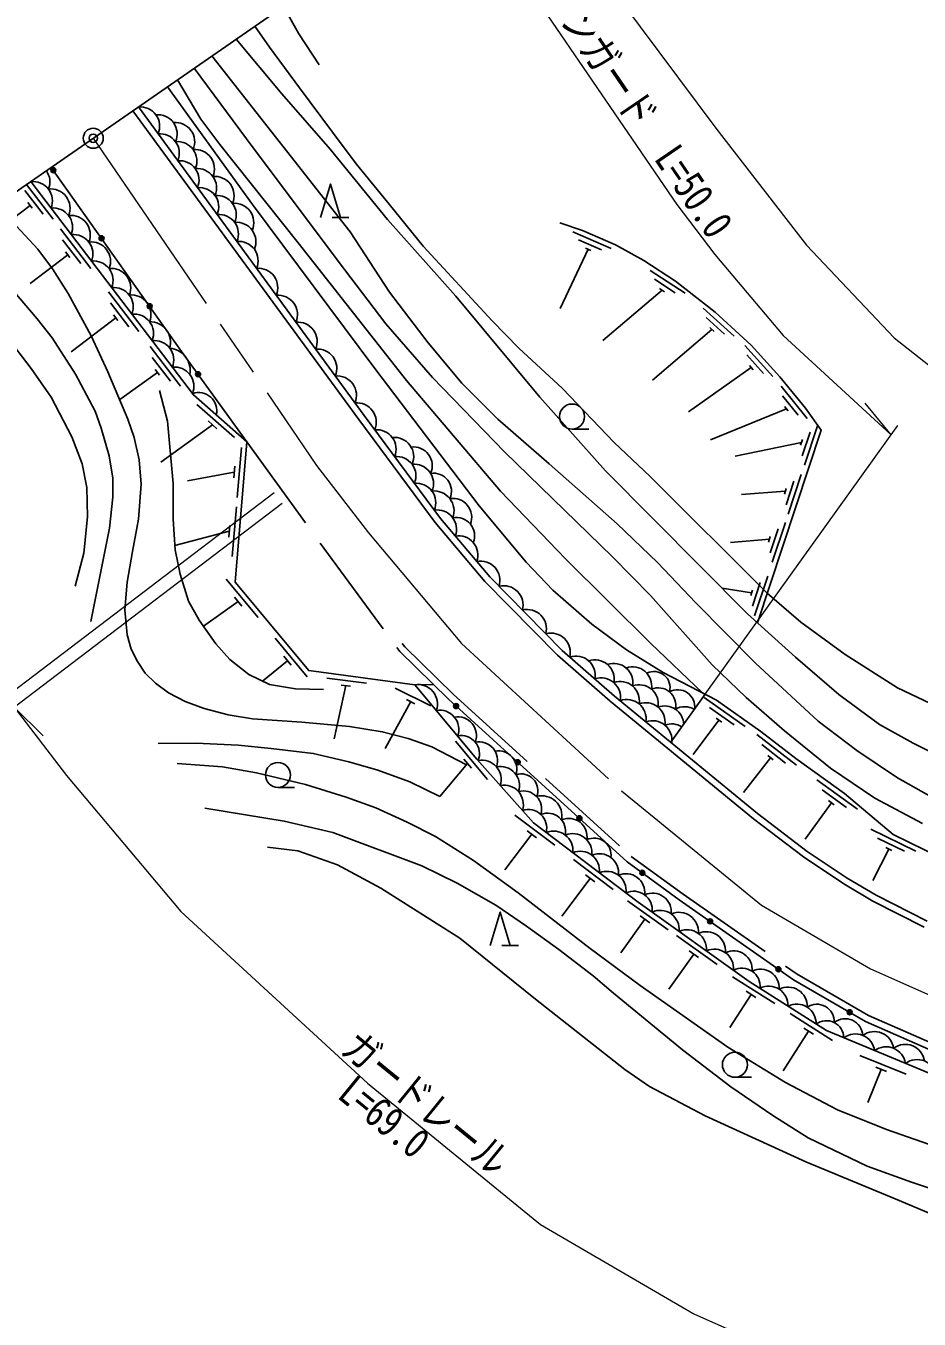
# Model space of a CAD drawing. Units: millimetres at full size, sheet at 1:1000; details may follow other scales. Extents: x 40000 to 680000, y 20000 to 380000.
# Drawn here: x 91446 to 145026, y 243210 to 320788 of the extents above; entities that cross this region are included whole.
import ezdxf
from ezdxf.enums import TextEntityAlignment as Align

# ---------------------------------------------------------------- set-up
doc = ezdxf.new("R2010")
doc.units = ezdxf.units.MM
doc.header["$LTSCALE"] = 1000
doc.header["$PDMODE"] = 32
doc.header["$PDSIZE"] = 500
doc.linetypes.add('CHAIN', pattern=[18.5, 12, -1.5, 3.5, -1.5])
doc.linetypes.add('DASHED', pattern=[7.5, 6, -1.5])
for name, color, linetype, lineweight in [('M-BGD', 7, 'Continuous', 25), ('M-BMK', 2, 'CHAIN', 13), ('M-BMK-OTRS', 5, 'Continuous', 25), ('M-BMK-SRVR', 3, 'Continuous', 25), ('M-STR-HTXT', 7, 'Continuous', 13)]:
    doc.layers.add(name, color=color, linetype=linetype, lineweight=lineweight)
doc.layers.add('M-OTRS', color=6, linetype='Continuous')
doc.styles.add('ＭＳ ゴシック', font='')
doc.styles.get('ＭＳ ゴシック').set_extended_font_data('MS Gothic')

msp = doc.modelspace()

# ---------------------------------------------------------------- hatches: boundary and pattern name
at = {"layer": 'M-BGD'}
for points in [[(93007, 312250, -1), (93181, 312005, -1)], [(95896, 308169, -1), (96070, 307924, -1)], [(98785, 304088, -1), (98959, 303843, -1)], [(101686, 300016, -1), (101862, 299773, -1)], [(117140, 280086, -1), (117362, 279884, -1)], [(120838, 276720, -1), (121059, 276518, -1)], [(124535, 273354, -1), (124757, 273152, -1)], [(128300, 270071, -0.41421), (128510, 270104, -0.41421), (128543, 269894, -1)], [(132364, 267159, -1), (132610, 266987, -0.41421), (132401, 266950, -0.41421)], [(136459, 264290, -1), (136705, 264117, -0.41421), (136496, 264081, -0.41421)], [(140728, 261694, -0.41421), (140933, 261749, -0.41421), (140988, 261544, -1)]]:
    msp.add_hatch(color=256, dxfattribs=at).paths.add_polyline_path(points)

# ---------------------------------------------------------------- linework, layer by layer
for p, q in [((93082, 309189), (91491, 311274)), ((92480, 309484), (91388, 310915)), ((91695, 310018), (89323, 308208)), ((91823, 309851), (91568, 310185)), ((109811, 309299), (110811, 309299)), ((95341, 306228), (93521, 308613)), ((126550, 307436), (124258, 308434)), ((94738, 306523), (93647, 307954)), ((94081, 306890), (93827, 307224)), ((125165, 307385), (123485, 303836)), ((125972, 307360), (124597, 307959)), ((125325, 307315), (125004, 307455)), ((93954, 307057), (91702, 305339)), ((130983, 304751), (128888, 306115)), ((129608, 304930), (126062, 301906)), ((130400, 304772), (129143, 305591)), ((129755, 304835), (129461, 305026)), ((98224, 302448), (96405, 304833)), ((97622, 302743), (96530, 304174)), ((96965, 303110), (96710, 303444)), ((133928, 302170), (132079, 303854)), ((96837, 303277), (94171, 301243)), ((132599, 302568), (129024, 299541)), ((133356, 302285), (132247, 303295)), ((132729, 302451), (132470, 302686)), ((100722, 299174), (98902, 301559)), ((136243, 299761), (134570, 301619)), ((135685, 299932), (134682, 301047)), ((100119, 299469), (99028, 300900)), ((134960, 300289), (131198, 297631)), ((135077, 300159), (134843, 300419)), ((99335, 300003), (97083, 298365)), ((99462, 299836), (99207, 300170)), ((138318, 297230), (136742, 299170)), ((103961, 296093), (101705, 298071)), ((137770, 297429), (136824, 298593)), ((137174, 297686), (136954, 297957)), ((137064, 297822), (132507, 295954)), ((102635, 296856), (99551, 294623)), ((102898, 296625), (102372, 297087)), ((124208, 296604), (125208, 296604)), ((138016, 294999), (138487, 296423)), ((138144, 294430), (138929, 296803)), ((137967, 295805), (133982, 294972)), ((137912, 295639), (138022, 295971)), ((104120, 292501), (104372, 295491)), ((103947, 294021), (101142, 293490)), ((103917, 293672), (103976, 294370)), ((137044, 292061), (137515, 293485)), ((137172, 291492), (137957, 293866)), ((136995, 292868), (134376, 292673)), ((136940, 292702), (137050, 293034)), ((103821, 288952), (104073, 291941)), ((136220, 288614), (137005, 290988)), ((103648, 290472), (100384, 289607)), ((103618, 290123), (103677, 290821)), ((135988, 289824), (136098, 290156)), ((136092, 289183), (136563, 290607)), ((136043, 289990), (133702, 289801)), ((105375, 285293), (103457, 287600)), ((134979, 286775), (133207, 287057)), ((135028, 285969), (135499, 287393)), ((135156, 285400), (135941, 287773)), ((104409, 285985), (103962, 286524)), ((134924, 286609), (135034, 286941)), ((104185, 286255), (102096, 284775)), ((108326, 281742), (106409, 284049)), ((107137, 282704), (105633, 281488)), ((107361, 282435), (106913, 282973)), ((111871, 281349), (109492, 281665)), ((110642, 281210), (109941, 278012)), ((110920, 281173), (110365, 281247)), ((115744, 279990), (113591, 281051)), ((114535, 280252), (113004, 277449)), ((114786, 280128), (114284, 280375)), ((132199, 280691), (130137, 277810)), ((134589, 278768), (132136, 280495)), ((133926, 278868), (132454, 279904)), ((133017, 279141), (131468, 277075)), ((133189, 279020), (132846, 279262)), ((119133, 275578), (117212, 277883)), ((137666, 276435), (135296, 278275)), ((137008, 276566), (135586, 277670)), ((136279, 276752), (135947, 277010)), ((117942, 276538), (116275, 274566)), ((118166, 276269), (117718, 276807)), ((136113, 276881), (134500, 274799)), ((141330, 273797), (138898, 275555)), ((106567, 275105), (107567, 275105)), ((140668, 273906), (139209, 274961)), ((139762, 274190), (138182, 272004)), ((139933, 274067), (139592, 274313)), ((123175, 271632), (120783, 273443)), ((121798, 272298), (120181, 270163)), ((122077, 272087), (121519, 272509)), ((144819, 271283), (142125, 272604)), ((144148, 271278), (142532, 272071)), ((126678, 268978), (124287, 270789)), ((143208, 271405), (142246, 269512)), ((143396, 271313), (143019, 271498)), ((125302, 269644), (123594, 267390)), ((125581, 269433), (125023, 269856)), ((129977, 266567), (127535, 268309)), ((128582, 267193), (127142, 265174)), ((128867, 266990), (128297, 267397)), ((132905, 264480), (130462, 266221)), ((119996, 265628), (120996, 265628)), ((131510, 265106), (130005, 262996)), ((131795, 264903), (131225, 265309)), ((136366, 262137), (133839, 263753)), ((134941, 262692), (133674, 260710)), ((135236, 262504), (134646, 262881)), ((139820, 259928), (137293, 261544)), ((138690, 260295), (138100, 260672)), ((138395, 260483), (136873, 258104)), ((144254, 257913), (141469, 259027)), ((133975, 257718), (134975, 257718)), ((142750, 258191), (141957, 256207)), ((143075, 258061), (142425, 258321))]:
    msp.add_line(p, q, dxfattribs=at)
for points in [[(106898, 321959), (107815, 320319), (109046, 318457)], [(135919, 286752), (128893, 293754), (126735, 295794), (123641, 299041), (121017, 301448), (119407, 303097), (115267, 307576), (113245, 310094), (111266, 312506), (109842, 314419), (107859, 317072), (106056, 319517), (105186, 320772)], [(104068, 319996), (106809, 316708), (109697, 313384), (113145, 309177), (117228, 304582), (122265, 298509), (126204, 294093), (134738, 285520), (137602, 282910), (140213, 280674), (142649, 278875), (144672, 277763), (146811, 276685), (149926, 275339), (154075, 273727), (157529, 272513), (160868, 271470), (163200, 270839), (165637, 270369), (167980, 270041), (171428, 270120), (175206, 270485), (177899, 270822)], [(102609, 318984), (110890, 308441), (113255, 304820), (115570, 301780), (117590, 299357), (119764, 297191), (122828, 294514), (126914, 290922), (129340, 288606), (131626, 286180), (135207, 282562), (138961, 279072), (141295, 277325), (143731, 275690), (147854, 273358)], [(101548, 318248), (105082, 313462), (110560, 306172), (113046, 302913), (115840, 299685), (120165, 295231), (126642, 288938), (128918, 286613), (132621, 282454), (134657, 280499), (136945, 278491), (139718, 276262), (142360, 274457), (145234, 272935)], [(100535, 317546), (101932, 315197), (103082, 313667), (107779, 307771), (114274, 299522), (119914, 292883), (123811, 288808), (128937, 283732), (132036, 280775)], [(199772, 267190), (193254, 265020), (188780, 263877), (185909, 263333), (174602, 263964), (165285, 265212), (158087, 266617), (152039, 268074), (143476, 272276), (140544, 274736), (137631, 276842), (135538, 278467), (132880, 280338), (129681, 281995), (127480, 283349), (125388, 284891), (123048, 286937), (121450, 288621), (118636, 291992), (112369, 300241), (105039, 310069), (99949, 317140)], [(98195, 315923), (111732, 297420), (116308, 291242), (119280, 287728), (123613, 283327), (126751, 280588), (135339, 273541), (138313, 271262), (140715, 269655), (142441, 268640), (145498, 267076)], [(97866, 315695), (111410, 297183), (115995, 290993), (118984, 287458), (123339, 283035), (126492, 280283), (135091, 273228), (138080, 270937), (140502, 269316), (142249, 268289), (145325, 266715)], [(92971, 312301), (100790, 301257), (104702, 295841)], [(104702, 295841), (101497, 298653), (91738, 311446)], [(109111, 309299), (109711, 311299), (110311, 309299)], [(90875, 308775), (92157, 307400), (93050, 306213), (93985, 304730), (95366, 302200), (96361, 300040), (97567, 297197), (97933, 296094), (98235, 294757), (98356, 293300), (98208, 291203), (97834, 289267), (97518, 287417), (97375, 285750), (97521, 284257), (97758, 283399), (98135, 282649), (98596, 281958), (99223, 281351), (100004, 280783), (100999, 280259), (102136, 279834), (103580, 279464), (105044, 279218), (108006, 279024), (110863, 278752), (112822, 278440), (114373, 278049), (115790, 277540), (117874, 276458)], [(135332, 284978), (139159, 296543), (138201, 297850), (136671, 299733), (134954, 301641), (132797, 303606), (130412, 305481), (128521, 306712), (126823, 307645), (124827, 308513), (123468, 308973)], [(95352, 285064), (96467, 290659), (96657, 292523), (96657, 293648), (96452, 294991), (95957, 296650), (95610, 297673), (94413, 299899), (93015, 302079), (92119, 303208), (89267, 306547), (87436, 308462)], [(85543, 307150), (87619, 304853), (90258, 302187), (91758, 300233), (92954, 298514), (94205, 296137), (94818, 294523), (95104, 293088), (95148, 291331), (94922, 289159), (94394, 287173)], [(99461, 298923), (99946, 297076), (100278, 293332), (100288, 291204), (100399, 289361), (100703, 287899), (101197, 286287), (101845, 285129), (102837, 283728), (103689, 282779), (104821, 281880), (106069, 281278), (107621, 281024), (109295, 280983)], [(104702, 295841), (103993, 287425), (108409, 282112), (114785, 281264), (115909, 281271)], [(167557, 272262), (162555, 273367), (157900, 274941), (153675, 276585), (148059, 279014), (143726, 281076), (140586, 283069), (137924, 285012), (135919, 286752)], [(113704, 283503), (113879, 283266), (116794, 280401), (127506, 270649), (130635, 268371), (137492, 263566), (141814, 261067), (146590, 258972), (151505, 257140), (156598, 255852), (161450, 254892)], [(114785, 281264), (118500, 276806), (121889, 272982), (128180, 268217), (134836, 263471), (139461, 260514), (148800, 256642), (151121, 255831), (153929, 255250)], [(99384, 277731), (101660, 277757), (104176, 277645), (106162, 277445), (108685, 277142), (110822, 276650), (112566, 276150), (114486, 275433), (116275, 274566)], [(100528, 276539), (103240, 276331), (105273, 275972), (108220, 275275), (110661, 274517), (112438, 273879), (114321, 273021), (116009, 272160), (118286, 270730), (120975, 268775), (125287, 265438), (128294, 263230), (133555, 259519), (137012, 257410), (140133, 255774), (143061, 254585), (146457, 253414), (149378, 252486), (151449, 251657), (154134, 250297), (156187, 249034), (158759, 246931), (161148, 244736), (162919, 243061)], [(102183, 273857), (106943, 273084), (109863, 272395), (115200, 270392), (117323, 269369), (119629, 268040), (121469, 266784), (123411, 265386), (125470, 263813), (126685, 262771), (130828, 259366), (133739, 257146), (136254, 255419), (138366, 254090), (141907, 252391), (144558, 251421), (148315, 250185), (151048, 249046), (155140, 246964), (158529, 244491), (160379, 242369), (161460, 241242)], [(160418, 239970), (156178, 243427), (153586, 245473), (150989, 247057), (146866, 249037), (143589, 250432), (138234, 252652), (132194, 255412), (128854, 257172), (127372, 258182), (122007, 262408), (117482, 266061), (112741, 269062), (110141, 270452), (107754, 271298), (105935, 271530)], [(119296, 265628), (119896, 267628), (120496, 265628)]]:
    msp.add_lwpolyline(points, dxfattribs=at)
at = {"layer": 'M-BGD', "linetype": 'DASHED'}
for points in [[(104702, 295841), (109318, 289453), (113704, 283503)], [(114026, 283740), (114182, 283529), (117069, 280692), (127759, 270960), (130867, 268697), (137707, 263903), (141995, 261424), (146740, 259343), (151624, 257522), (156686, 256243), (161528, 255284)]]:
    msp.add_lwpolyline(points, dxfattribs=at)
at = {"layer": 'M-BGD'}
for centre, radius in [((93094, 312127), 150), ((95983, 308047), 150), ((98872, 303966), 150), ((101774, 299894), 150), ((124208, 297354), 750), ((117251, 279985), 150), ((106567, 275855), 750), ((120949, 276619), 150), ((124646, 273253), 150), ((128421, 269983), 150), ((132487, 267073), 150), ((136582, 264203), 150), ((140858, 261619), 150), ((133975, 258468), 750)]:
    msp.add_circle(centre, radius, dxfattribs=at)
for centre, radius, start, end in [((98310, 314768), 1160, 336.67576, 95.70538), ((99362, 314299), 1160, 336.67576, 95.70538), ((100414, 313830), 1160, 336.67576, 95.70538), ((99491, 313154), 1160, 336.67576, 95.70538), ((100543, 312685), 1160, 336.67576, 95.70538), ((100672, 311540), 1160, 336.67576, 95.70538), ((101595, 312215), 1160, 336.67576, 95.70538), ((91725, 311435), 1160, 337.82257, 34.77844), ((101724, 311071), 1160, 336.67576, 95.70538), ((91876, 310293), 1160, 337.82257, 96.85219), ((101853, 309926), 1160, 336.67576, 95.70538), ((102776, 310601), 1160, 336.67576, 95.70538), ((92938, 309845), 1160, 337.82257, 96.85219), ((102905, 309457), 1160, 336.67576, 95.70538), ((93090, 308703), 1160, 337.82257, 96.85219), ((103957, 308987), 1160, 336.67576, 95.70538), ((94151, 308255), 1160, 337.82257, 96.85219), ((103034, 308312), 1160, 336.67576, 95.70538), ((104086, 307843), 1160, 336.67576, 95.70538), ((94303, 307113), 1160, 337.82257, 96.85219), ((95364, 306665), 1160, 337.82257, 96.85219), ((104215, 306698), 1160, 336.67576, 95.70538), ((95516, 305523), 1160, 337.82257, 96.85219), ((96577, 305075), 1160, 337.82257, 96.85219), ((105396, 305084), 1160, 336.67576, 95.70538), ((96729, 303933), 1160, 337.82257, 96.85219), ((97790, 303484), 1160, 337.82257, 96.85219), ((106577, 303470), 1160, 336.67576, 95.70538), ((97942, 302343), 1160, 337.82257, 96.85219), ((98879, 301800), 1247, 344.00665, 90.66811), ((107758, 301856), 1160, 336.67576, 95.70538), ((99155, 300753), 1160, 337.82257, 96.85219), ((99942, 300096), 1367, 350.33597, 84.33879), ((108939, 300241), 1160, 336.67576, 95.70538), ((100368, 299162), 1160, 337.82257, 96.85219), ((110120, 298627), 1160, 336.67576, 95.70538), ((101812, 297701), 1088, 346.54996, 109.8804), ((111304, 297014), 1160, 336.85548, 95.88552), ((112493, 295403), 1160, 337.01106, 96.04068), ((113548, 294940), 1160, 337.01106, 96.04068), ((113684, 293796), 1160, 337.01106, 96.04068), ((114687, 294400), 1133, 336.29989, 96.93266), ((114738, 293333), 1160, 337.01106, 96.04068), ((114874, 292189), 1160, 337.01106, 96.04068), ((115899, 292880), 1078, 335.34925, 99.29239), ((115944, 291705), 1183, 338.90891, 96.70069), ((116116, 290589), 1160, 339.54762, 98.62097), ((117059, 291317), 1127, 338.25617, 99.20746), ((117256, 290194), 1106, 338.57776, 100.82589), ((117399, 289040), 1160, 340.70552, 99.73514), ((118724, 287521), 1159, 342.36824, 101.46519), ((120111, 286044), 1160, 345.03949, 104.06911), ((121514, 284619), 1160, 345.03949, 104.06911), ((122944, 283202), 1159, 346.32433, 105.41368), ((124437, 281827), 1160, 349.37309, 108.40272), ((125569, 281597), 1164, 349.66094, 108.49999), ((126713, 281397), 1145, 349.56194, 109.46818), ((125951, 280514), 1160, 349.7543, 108.79178), ((127846, 281199), 1138, 349.75644, 110.05339), ((129123, 281095), 963, 344.37451, 116.39376), ((114973, 280119), 1160, 340.28458, 99.3142), ((127104, 280316), 1142, 349.90374, 110.0068), ((128235, 280115), 1145, 350.34367, 110.24584), ((129377, 280030), 1050, 347.20376, 113.03981), ((130545, 279945), 1019, 351.13375, 119.03843), ((127492, 279218), 1160, 351.11576, 110.14538), ((128628, 279026), 1160, 351.11576, 110.14538), ((116253, 278583), 1160, 340.28458, 99.3142), ((117348, 278218), 1126, 339.33298, 100.37062), ((129760, 278849), 1145, 1.72355, 110.24584), ((130967, 278785), 1160, 59.73803, 119.2254), ((129038, 277950), 1160, 351.11576, 110.14538), ((130171, 277772), 1145, 56.88273, 110.24584), ((117563, 277121), 1092, 338.35397, 101.45877), ((118626, 276733), 1111, 339.77497, 101.71386), ((119783, 276186), 1111, 343.36405, 99.84642), ((118800, 275580), 1160, 342.03292, 101.06254), ((119891, 275210), 1160, 342.03292, 101.06254), ((121155, 274916), 1001, 338.67039, 107.89524), ((120127, 274083), 1160, 342.03292, 101.06254), ((121294, 273805), 1089, 342.65612, 105.94139), ((122385, 273387), 1219, 348.96893, 104.81153), ((121574, 272663), 1116, 346.32398, 107.9241), ((122736, 272470), 1088, 348.34198, 111.71774), ((124017, 272156), 1088, 350.22939, 113.54199), ((123100, 271326), 1160, 353.34444, 112.37406), ((124243, 271178), 1160, 353.34444, 112.37406), ((125517, 271034), 1030, 352.27765, 114.49685), ((124695, 270118), 1160, 353.34444, 112.37406), ((125837, 269970), 1160, 353.34444, 112.37406), ((126289, 268911), 1160, 353.34444, 112.37406), ((127444, 268804), 1127, 352.80938, 113.76101), ((127906, 267769), 1109, 352.71064, 114.73781), ((129031, 267637), 1128, 353.66851, 114.58141), ((129479, 266568), 1160, 354.99894, 114.02856), ((130625, 266453), 1160, 354.99894, 114.02856), ((131107, 265407), 1160, 354.99894, 114.02856), ((132253, 265292), 1160, 354.99894, 114.02856), ((132736, 264246), 1160, 354.99894, 114.02856), ((133897, 264187), 1116, 354.26143, 115.88657), ((134391, 263174), 1092, 354.1049, 117.21061), ((135520, 263090), 1111, 355.57808, 117.51857), ((136002, 262027), 1160, 357.88812, 116.91774), ((137153, 261970), 1160, 357.88812, 116.91774), ((137687, 260949), 1160, 357.88812, 116.91774), ((138888, 261056), 1044, 357.24508, 123.44957), ((139469, 260078), 1036, 0.15754, 126.91236), ((140586, 260169), 1063, 3.11954, 128.05159), ((141203, 259155), 1160, 7.96673, 126.99635), ((142346, 259300), 1160, 7.96673, 126.99635), ((143051, 258389), 1160, 7.96673, 126.99635), ((144194, 258534), 1160, 7.96673, 126.99635), ((144898, 257623), 1160, 7.96673, 126.99635)]:
    msp.add_arc(centre, radius, start, end, dxfattribs=at)
at = {"layer": 'M-BMK'}
msp.add_lwpolyline([(95487, 314046), (108885, 294420), (111994, 290371), (117571, 283741), (127164, 274909), (135580, 268037), (142115, 264231), (150507, 260490), (157539, 258034), (163456, 256588), (170984, 255661), (177754, 255569), (185490, 256085), (191551, 256895), (269402, 271131), (367594, 291011), (372395, 292030), (374089, 292662), (388384, 300328), (408148, 312083)], dxfattribs=at)
at = {"layer": 'M-BMK-OTRS'}
msp.add_line((85118, 306855), (108157, 322832), dxfattribs=at)
at = {"layer": 'M-BMK-SRVR'}
msp.add_circle((95487, 314046), 600, dxfattribs=at)
at = {"layer": 'M-OTRS'}
msp.add_point((95487, 314046), dxfattribs=at)
at = {"layer": 'M-STR-HTXT'}
for p, q in [((143341, 296256), (141784, 298154)), ((132199, 280691), (143747, 296823)), ((89209, 279759), (106335, 292790)), ((89693, 279122), (106819, 292153)), ((90739, 279918), (92490, 278198))]:
    msp.add_line(p, q, dxfattribs=at)
for points in [[(120394, 331318), (132839, 314644), (138260, 307630), (143533, 302076), (149987, 296987), (157874, 292357), (168307, 288412), (175576, 287001), (180884, 286531), (186826, 286520), (193958, 287223), (207941, 289903), (246999, 297170), (288640, 305093), (321681, 311180)], [(117396, 329239), (130485, 310066), (132779, 307079), (136879, 302205), (143341, 296256)], [(90739, 279918), (93888, 275817), (100751, 267658), (111941, 257356), (122309, 248891), (131511, 243530), (141936, 238883), (150937, 235740), (155692, 234578)]]:
    msp.add_lwpolyline(points, dxfattribs=at)

# ---------------------------------------------------------------- texts
at = {"layer": 'M-STR-HTXT', "style": 'ＭＳ ゴシック', "width": 0.8}
for s, rotation, p in [('ストンガード\u3000L=50.0', 304.32, (126364, 315828)), ('ガードレール', 320.769, (114546, 255029))]:
    msp.add_text(s, height=1833, rotation=rotation, dxfattribs=at).set_placement(p, align=Align.BOTTOM_CENTER)
msp.add_text('L=69.0', height=1833, rotation=320.769, dxfattribs=at).set_placement((113530, 256059), align=Align.TOP_CENTER)

doc.saveas('drawing.dxf')
